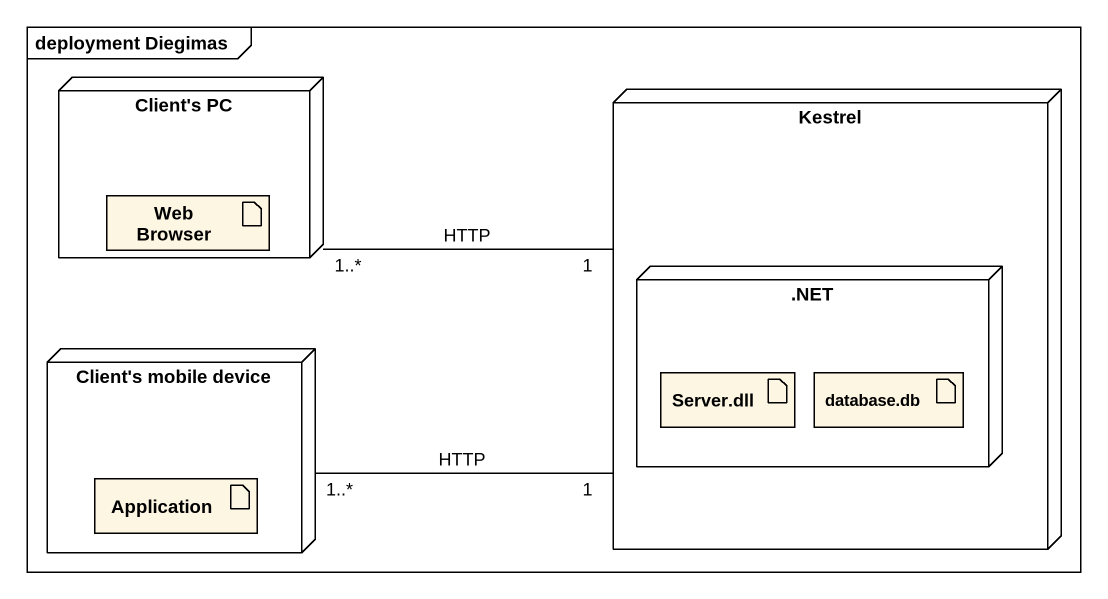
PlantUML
@startuml
mainframe deployment Diegimas
node "Client's PC" as Client_s_PC {
  artifact "Web Browser" as Web_Browser
}
node Kestrel {
  node ".NET" as NET {
    artifact "Server.dll" as Server_dll
    artifact "database.db" as database_db
  }
}
node "Client's mobile device" as Client_s_mobile_device {
  artifact Application
}
Kestrel "1" -left- "1..*" Client_s_PC : HTTP
Client_s_mobile_device "1..*" -right- "1" Kestrel : HTTP
@enduml
